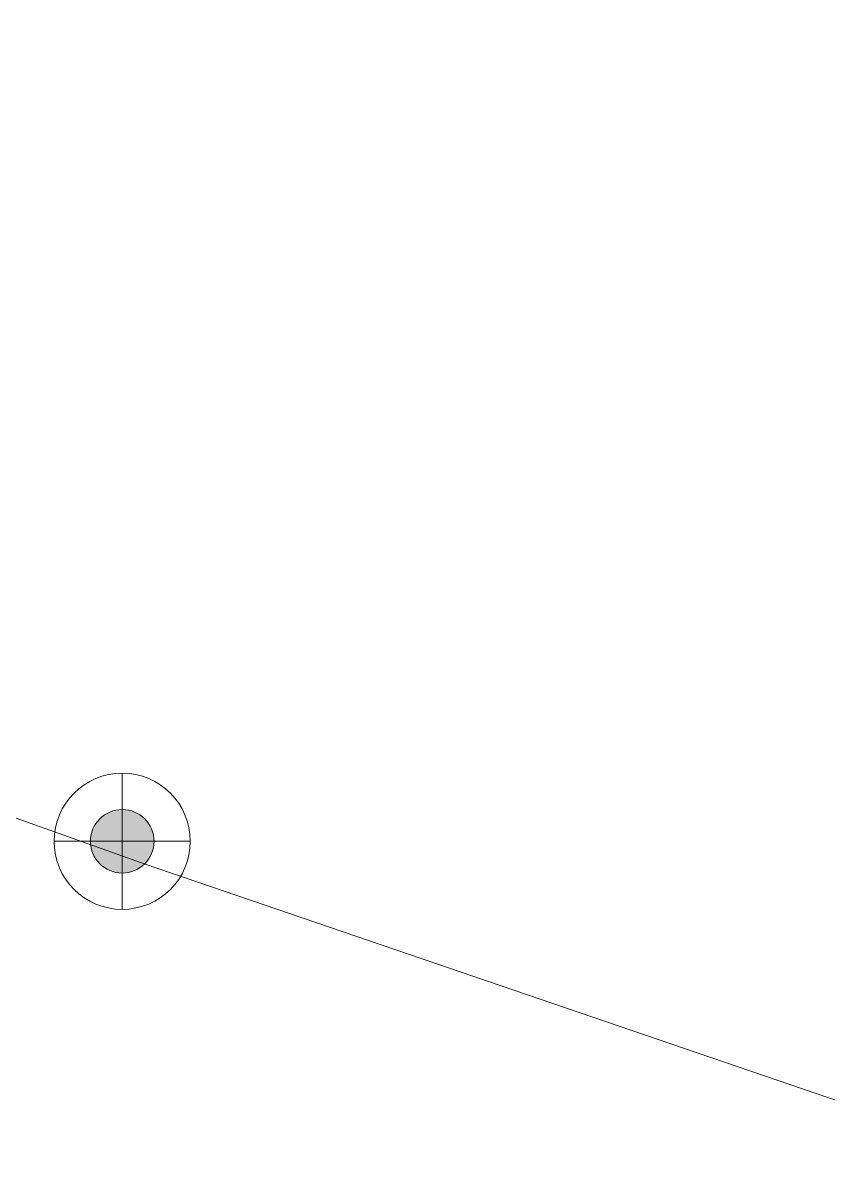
# Model space of a CAD drawing. Header units: inches. Extents: x 350994 to 353538, y 1581369 to 1583842.
# Drawn here: x 351665.37 to 351677.78, y 1583354.42 to 1583372.14 of the extents above; entities that cross this region are included whole.
import ezdxf

# ---------------------------------------------------------------- set-up
doc = ezdxf.new("R2010")
doc.units = ezdxf.units.IN
doc.header["$MEASUREMENT"] = 0
doc.layers.add('EP TF', color=5, linetype='Continuous')
doc.styles.get("Standard").update_dxf_attribs({"font": 'arial.ttf'})
doc.linetypes.add('HOT_WATER_SUPPLY', pattern='A,0.5,-0.2,["HW",Standard,S=0.1,R=0,X=-0.1,Y=-0.05],-0.2', length=0.9)

# ---------------------------------------------------------------- blocks, each defined once
blk = doc.blocks.new('EP1')
at = {"layer": 'EP TF', "lineweight": 5}
h = blk.add_hatch(color=252, dxfattribs=at)
edge = h.paths.add_edge_path()
edge.add_arc((351339.771, 1583222.914), 0.49, 0, 360)
at = {"layer": 'EP TF', "color": 252, "lineweight": 5}
for points in [[(351339.771, 1583223.964), (351339.771, 1583221.864)], [(351338.721, 1583222.914), (351340.821, 1583222.914)]]:
    blk.add_lwpolyline(points, dxfattribs=at)
for radius in [1.05, 0.49]:
    blk.add_circle((351339.771, 1583222.914), radius, dxfattribs=at)

msp = doc.modelspace()

# ---------------------------------------------------------------- linework, layer by layer
at = {"layer": 'EP TF', "color": 252, "linetype": 'HOT_WATER_SUPPLY', "lineweight": 5, "ltscale": 6, "elevation": 113.044}
msp.add_lwpolyline([(351628.346, 1583373.05), (351667.253, 1583359.166), (351704.181, 1583346.536)], dxfattribs=at)

# ---------------------------------------------------------------- block references
at = {"layer": 'EP TF', "color": 1, "lineweight": 5}
msp.add_blockref('EP1', (327.129, 136.606, 93.463), dxfattribs=at)

doc.saveas('drawing.dxf')
